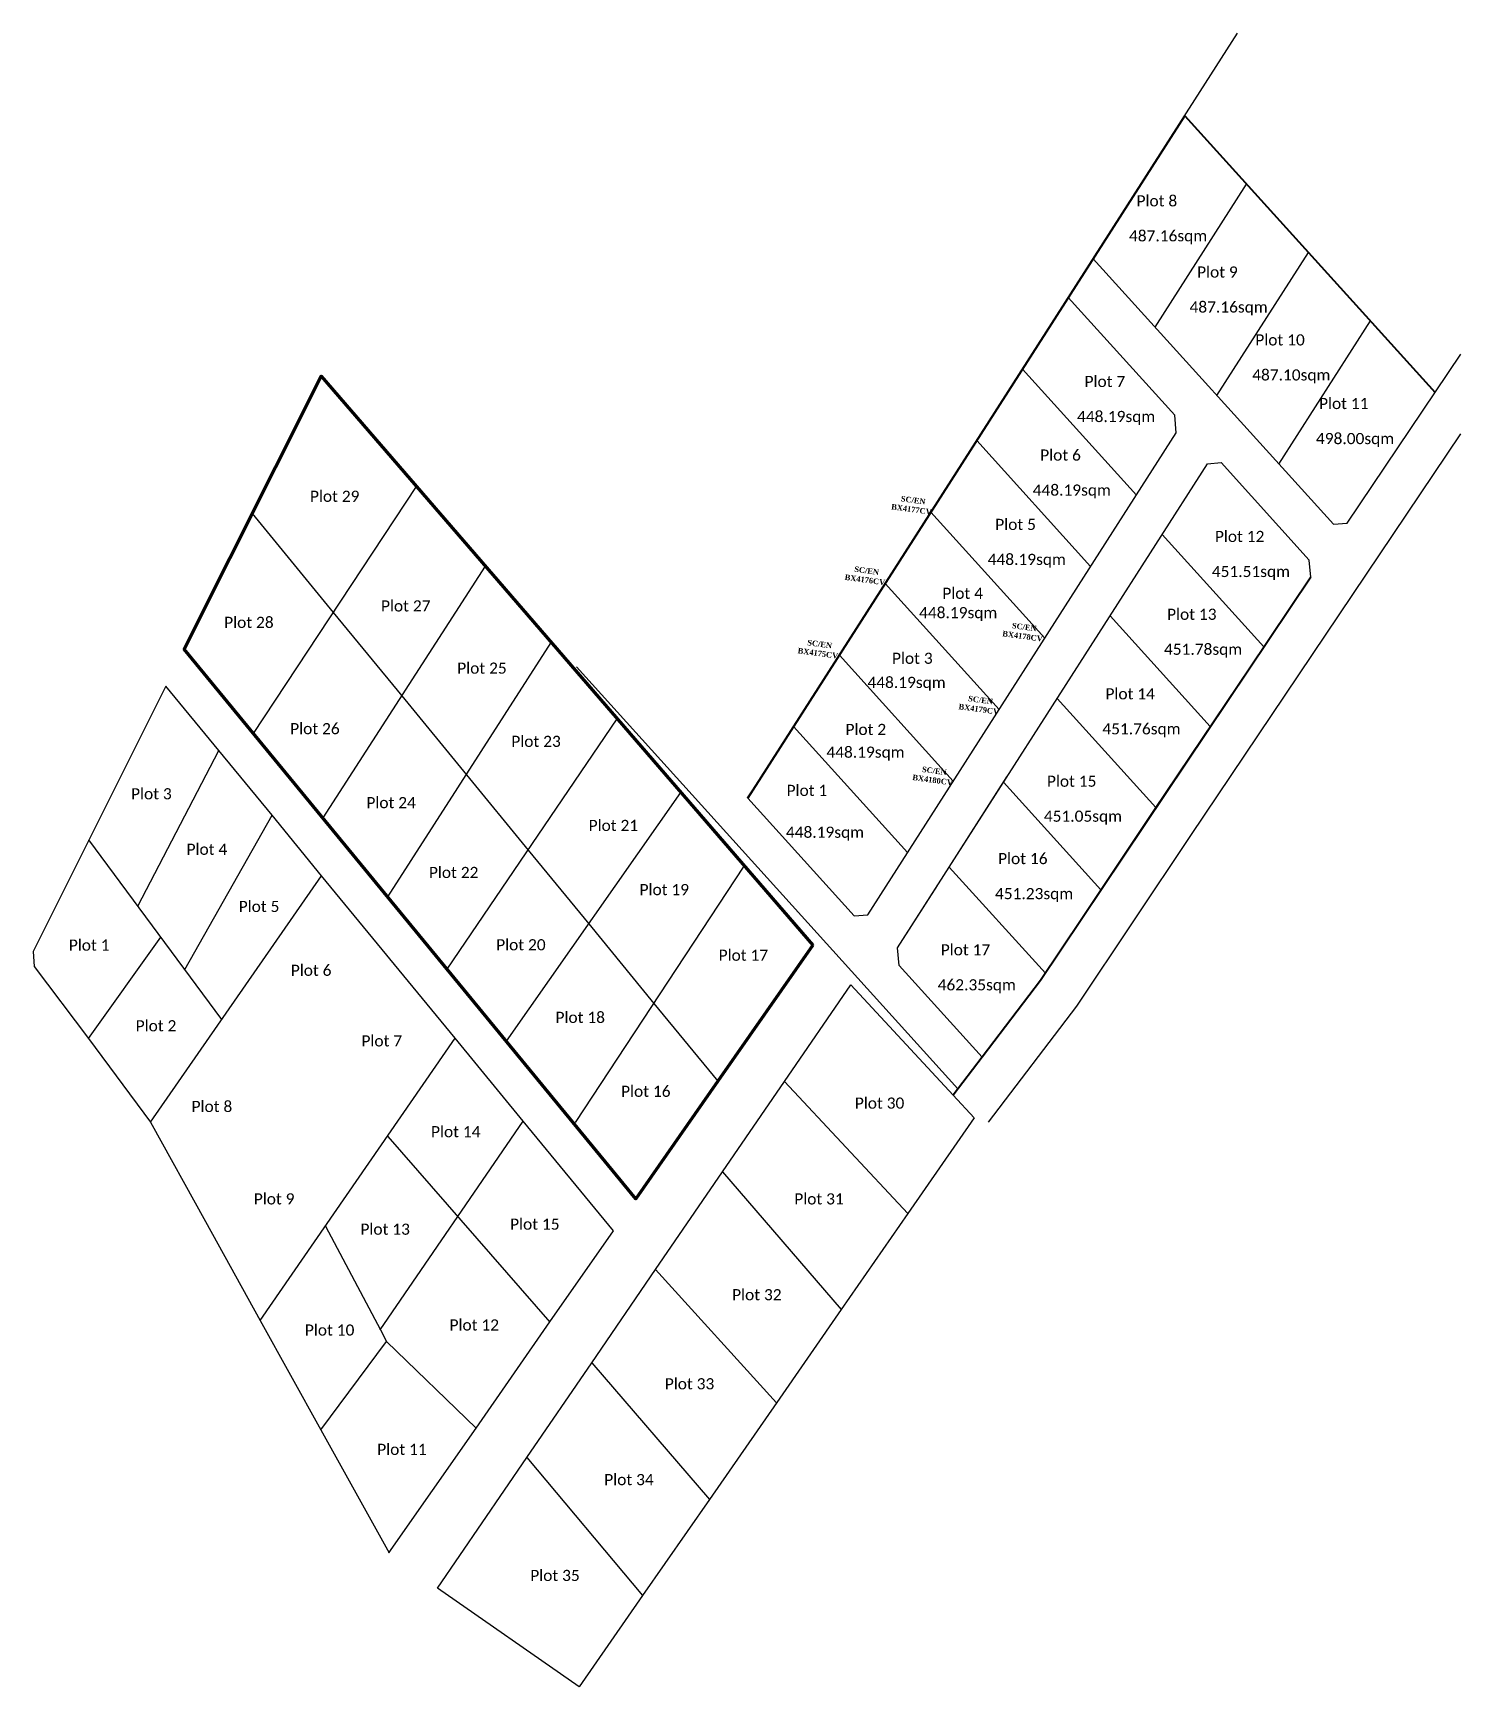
# Model space of a CAD drawing. Header units: metres. Extents: x 339847 to 340103, y 727609 to 727905.
import ezdxf

# ---------------------------------------------------------------- set-up
doc = ezdxf.new("R2010")
doc.units = ezdxf.units.M
doc.layers.add('BEACON NO', color=7, linetype='Continuous')
doc.layers.add('Road', color=184, linetype='Continuous', lineweight=30, true_color=0x1500b0)
doc.styles.get("Standard").update_dxf_attribs({"font": 'timesbd.ttf', "height": 2})

msp = doc.modelspace()

# ---------------------------------------------------------------- linework, layer by layer
for points in [[(339975.49, 727768.1), (340063.41, 727905.43)], [(340048.6, 727852.64), (340065.03, 727878.31)], [(340037.48, 727864.93), (340080.6, 727817.27)], [(340059.71, 727840.36), (340076.14, 727866.03)], [(340033.01, 727857.95), (340052.12, 727836.83)], [(340070.82, 727828.08), (340087.26, 727853.75)], [(340024.79, 727845.11), (340045.24, 727822.51)], [(339997.02, 727747.18), (340052.38, 727833.66)], [(340016.58, 727832.28), (340037.03, 727809.67)], [(340002.38, 727741.25), (340058.01, 727828.13)], [(340060.43, 727828.33), (340076.26, 727810.83)], [(340008.36, 727819.44), (340028.81, 727796.84)], [(340049.88, 727815.43), (340068.13, 727795.26)], [(340000.14, 727806.61), (340020.59, 727784)], [(340040.52, 727800.82), (340058.5, 727780.96)], [(339991.93, 727793.77), (340012.37, 727771.17)], [(339944.74, 727791.66), (340013.22, 727715.96)], [(340031.03, 727785.99), (340048.72, 727766.43)], [(339983.71, 727780.94), (340004.16, 727758.33)], [(340011.66, 727755.74), (340022.01, 727771.91)], [(340021.41, 727770.96), (340038.87, 727751.66)], [(339975.49, 727768.1), (339994.6, 727746.98)], [(340002.38, 727741.25), (340011.66, 727755.74)], [(340011.66, 727755.74), (340028.9, 727736.68)], [(340002.65, 727738.08), (340017.54, 727721.62)]]:
    msp.add_lwpolyline(points)
at = {"color": 1, "lineweight": 40}
for points in [[(339975.49, 727768.1), (340053.92, 727890.6), (340098.86, 727840.92)], [(340076.53, 727807.74), (340028.04, 727735.39), (340017.54, 727721.62), (340012.34, 727714.81)]]:
    msp.add_lwpolyline(points, dxfattribs=at)
at = {"color": 40, "true_color": 0xf8d731}
for points in [[(340053.92, 727890.6), (340098.86, 727840.92)], [(340002.38, 727741.25), (340009.52, 727752.4)]]:
    msp.add_lwpolyline(points, dxfattribs=at)
at = {"color": 2, "lineweight": 106, "true_color": 0xf1eb1f}
msp.add_lwpolyline([(339987.14, 727741.74), (339970.09, 727717.28), (339955.38, 727696.18), (339874.35, 727794.83), (339898.91, 727843.86), (339987.14, 727741.74)], dxfattribs=at)
at = {"lineweight": -3}
for points in [[(340052.38, 727833.66), (340052.12, 727836.83)], [(340058.01, 727828.13), (340060.43, 727828.33)], [(340080.6, 727817.27), (340083.06, 727817.45)], [(340076.53, 727807.74), (340076.26, 727810.83)], [(339994.6, 727746.98), (339997.02, 727747.18)], [(340002.65, 727738.08), (340002.38, 727741.25)]]:
    msp.add_lwpolyline(points, dxfattribs=at)
at = {"color": 41, "true_color": 0xf4ee51}
for points in [[(339886.8, 727779.72), (339916.01, 727824.05)], [(339886.54, 727819.18), (339901.1, 727801.42), (339913.38, 727786.45), (339924.98, 727772.3), (339936.07, 727758.78), (339946.94, 727745.52), (339958.65, 727731.24), (339970.09, 727717.28)], [(339899.25, 727764.56), (339928.41, 727809.72)], [(339910.89, 727750.38), (339940.23, 727796.02)], [(339911.09, 727632.63), (339926.72, 727655.03), (339939.97, 727674.08), (339951.36, 727690.42), (339935.19, 727710.11), (339922.95, 727725.01), (339899, 727754.19), (339890.1, 727765.03), (339880.54, 727776.68), (339871.05, 727788.22), (339847.21, 727740.6), (339847.42, 727737.89), (339857.16, 727724.98), (339868.29, 727709.94), (339878.14, 727692.14), (339887.98, 727674.34), (339898.86, 727654.73), (339911.11, 727632.66)], [(339921.56, 727737.38), (339952.04, 727782.34)], [(339866.01, 727748.73), (339880.54, 727776.68)], [(339932.18, 727724.46), (339963.47, 727769.13)], [(339874.45, 727737.33), (339890.1, 727765.03)], [(339881.08, 727728.37), (339857.24, 727760.63)], [(339868.29, 727709.94), (339898.99, 727754.19)], [(339944.59, 727709.86), (339974.86, 727755.92)], [(339857.17, 727724.99), (339870.13, 727743.18)], [(339919.82, 727626.28), (339935.86, 727649.73), (339947.51, 727666.75), (339958.94, 727683.48), (339970.97, 727701.01), (339982.11, 727717.25), (339993.96, 727734.62), (340012.34, 727714.81), (340016.14, 727710.7), (340004.24, 727693.56), (339992.26, 727676.32), (339980.68, 727659.64), (339968.63, 727642.24), (339956.6, 727624.97), (339945.22, 727608.58), (339919.82, 727626.28)], [(339887.99, 727674.36), (339922.96, 727725.02)], [(339982.11, 727717.25), (340004.24, 727693.56)], [(339909.53, 727672.68), (339935.19, 727710.11)], [(339910.89, 727707.36), (339939.98, 727674.07)], [(339970.97, 727701.01), (339992.26, 727676.32)], [(339899.67, 727691.27), (339909.54, 727672.7), (339910.67, 727670.57), (339926.72, 727655.03)], [(339958.94, 727683.48), (339980.62, 727659.55)], [(339898.86, 727654.73), (339910.67, 727670.57)], [(339947.51, 727666.75), (339968.63, 727642.24)], [(339935.86, 727649.73), (339956.6, 727624.97)]]:
    msp.add_lwpolyline(points, dxfattribs=at)
at = {"layer": 'Road'}
msp.add_lwpolyline([(339975.42, 727768.17), (339978.02, 727772.06), (340027.75, 727849.73)], dxfattribs=at)
at = {"layer": 'Road', "color": 0, "lineweight": -2}
for points in [[(340083.06, 727817.45), (340103.49, 727847.8)], [(340018.7, 727709.96), (340034.55, 727730.74), (340054.99, 727761.43), (340103.49, 727833.48)], [(340012.34, 727714.81), (340028.04, 727735.39), (340048.35, 727765.88), (340076.53, 727807.74)]]:
    msp.add_lwpolyline(points, dxfattribs=at)

# ---------------------------------------------------------------- texts
at = {"color": 40, "true_color": 0xf8d731, "char_height": 2, "attachment_point": 1}
for s, insert in [('\\pxqc;{\\fCandara|b0|i0|c0|p34;\\C256;Plot 8}', (340043.99, 727876.32)), ('\\pxqc;{\\fCandara|b0|i0|c0|p34;\\C256;Plot 9}', (340054.86, 727863.54)), ('\\pxqc;{\\fCandara|b0|i0|c0|p34;\\C256;Plot 10}', (340066.1, 727851.36)), ('\\pxqc;{\\fCandara|b0|i0|c0|p34;\\C256;Plot 7}', (340034.66, 727843.9)), ('\\pxqc;{\\fCandara|b0|i0|c0|p34;\\C256;Plot 11}', (340077.54, 727839.94)), ('\\pxqc;{\\fCandara|b0|i0|c0|p34;\\C256;Plot 6}', (340026.7, 727830.69)), ('\\pxqc;{\\fCandara|b0|i0|c0|p34;\\C256;Plot 29}', (339896.42, 727823.29)), ('\\pxqc;{\\fCandara|b0|i0|c0|p34;\\C256;Plot 5}', (340018.63, 727818.24)), ('\\pxqc;{\\fCandara|b0|i0|c0|p34;\\C256;Plot 12}', (340058.85, 727816.08)), ('\\pxqc;{\\fCandara|b0|i0|c0|p34;\\C256;Plot 4}', (340009.13, 727805.88)), ('\\pxqc;{\\fCandara|b0|i0|c0|p34;\\C256;Plot 27}', (339909.17, 727803.61)), ('\\pxqc;{\\fCandara|b0|i0|c0|p34;\\C256;Plot 13}', (340050.26, 727802.11)), ('\\pxqc;{\\fCandara|b0|i0|c0|p34;\\C256;Plot 28}', (339881.02, 727800.66)), ('\\pxqc;{\\fCandara|b0|i0|c0|p34;\\C256;Plot 3}', (340000.1, 727794.21)), ('\\pxqc;{\\fCandara|b0|i0|c0|p34;\\C256;Plot 25}', (339922.85, 727792.44)), ('\\pxqc;{\\fCandara|b0|i0|c0|p34;\\C256;Plot 14}', (340039.2, 727787.84)), ('\\pxqc;{\\fCandara|b0|i0|c0|p34;\\C256;Plot 26}', (339892.87, 727781.58)), ('\\pxqc;{\\fCandara|b0|i0|c0|p34;\\C256;Plot 2}', (339991.75, 727781.44)), ('\\pxqc;{\\fCandara|b0|i0|c0|p34;\\C256;Plot 23}', (339932.56, 727779.3)), ('\\pxqc;{\\fCandara|b0|i0|c0|p34;\\C256;Plot 15}', (340028.7, 727772.15)), ('\\pxqc;{\\fCandara|b0|i0|c0|p34;\\C256;Plot 3}', (339863.52, 727769.89)), ('\\pxqc;{\\fCandara|b0|i0|c0|p34;\\C256;Plot 1}', (339981.18, 727770.5)), ('\\pxqc;{\\fCandara|b0|i0|c0|p34;\\C256;Plot 24}', (339906.55, 727768.3)), ('\\pxqc;{\\fCandara|b0|i0|c0|p34;\\C256;Plot 21}', (339946.44, 727764.21)), ('\\pxqc;{\\fCandara|b0|i0|c0|p34;\\C256;Plot 4}', (339873.48, 727759.93)), ('\\pxqc;{\\fCandara|b0|i0|c0|p34;\\C256;Plot 16}', (340019.93, 727758.26)), ('\\pxqc;{\\fCandara|b0|i0|c0|p34;\\C256;Plot 22}', (339917.77, 727755.77)), ('\\pxqc;{\\fCandara|b0|i0|c0|p34;\\C256;Plot 19}', (339955.58, 727752.69)), ('\\pxqc;{\\fCandara|b0|i0|c0|p34;\\C256;Plot 5}', (339882.84, 727749.67)), ('\\pxqc;{\\fCandara|b0|i0|c0|p34;\\C256;Plot 1}', (339852.35, 727742.73)), ('\\pxqc;{\\fCandara|b0|i0|c0|p34;\\C256;Plot 20}', (339929.84, 727742.79)), ('\\pxqc;{\\fCandara|b0|i0|c0|p34;\\C256;Plot 17}', (339969.77, 727740.92)), ('\\pxqc;{\\fCandara|b0|i0|c0|p34;\\C256;Plot 17}', (340009.64, 727741.89)), ('\\pxqc;{\\fCandara|b0|i0|c0|p34;\\C256;Plot 6}', (339892.19, 727738.21)), ('{\\fCandara|b0|i0|c0|p34;\\C256;Plot 2}', (339865.63, 727728.25)), ('\\pxqc;{\\fCandara|b0|i0|c0|p34;\\C256;Plot 18}', (339940.49, 727729.76)), ('\\pxqc;{\\fCandara|b0|i0|c0|p34;\\C256;Plot 7}', (339904.87, 727725.54)), ('\\pxqc;{\\fCandara|b0|i0|c0|p34;\\C256;Plot 16}', (339952.26, 727716.49)), ('\\pxqc;{\\fCandara|b0|i0|c0|p34;\\C256;Plot 8}', (339874.38, 727713.77)), ('\\pxqc;{\\fCandara|b0|i0|c0|p34;\\C256;Plot 30}', (339994.22, 727714.37)), ('\\pxqc;{\\fCandara|b0|i0|c0|p34;\\C256;Plot 14}', (339918.15, 727709.24)), ('\\pxqc;{\\fCandara|b0|i0|c0|p34;\\C256;Plot 9}', (339885.55, 727697.18)), ('\\pxqc;{\\fCandara|b0|i0|c0|p34;\\C256;Plot 31}', (339983.35, 727697.18)), ('\\pxqc;{\\fCandara|b0|i0|c0|p34;\\C256;Plot 13}', (339905.48, 727691.74)), ('\\pxqc;{\\fCandara|b0|i0|c0|p34;\\C256;Plot 15}', (339932.34, 727692.65)), ('\\pxqc;{\\fCandara|b0|i0|c0|p34;\\C256;Plot 32}', (339972.19, 727679.98)), ('\\pxqc;{\\fCandara|b0|i0|c0|p34;\\C256;Plot 12}', (339921.47, 727674.55)), ('\\pxqc;{\\fCandara|b0|i0|c0|p34;\\C256;Plot 10}', (339895.51, 727673.64)), ('\\pxqc;{\\fCandara|b0|i0|c0|p34;\\C256;Plot 33}', (339960.11, 727663.99)), ('\\pxqc;{\\fCandara|b0|i0|c0|p34;\\C256;Plot 11}', (339908.49, 727652.22)), ('\\pxqc;{\\fCandara|b0|i0|c0|p34;\\C256;Plot 34}', (339949.24, 727646.79)), ('\\pxqc;{\\fCandara|b0|i0|c0|p34;\\C256;Plot 35}', (339935.96, 727629.59))]:
    msp.add_mtext_dynamic_manual_height_columns(s, width=9.8567, gutter_width=1, heights=[0], dxfattribs=dict(at, insert=insert))
at = {"color": 1, "char_height": 2, "attachment_point": 1}
for s, insert in [('\\pxqc;{\\fCandara|b0|i0|c0|p34;487.16sqm}', (340046, 727870.04)), ('\\pxqc;{\\fCandara|b0|i0|c0|p34;487.16sqm}', (340056.87, 727857.26)), ('\\pxqc;{\\fCandara|b0|i0|c0|p34;487.10sqm}', (340068.12, 727845.07)), ('\\pxqc;{\\fCandara|b0|i0|c0|p34;448.19sqm}', (340036.68, 727837.61)), ('\\pxqc;{\\fCandara|b0|i0|c0|p34;498.00sqm}', (340079.56, 727833.65)), ('\\pxqc;{\\fCandara|b0|i0|c0|p34;448.19sqm}', (340028.72, 727824.4)), ('\\pxqc;{\\fCandara|b0|i0|c0|p34;448.19sqm}', (340020.64, 727811.96)), ('\\pxqc;{\\fCandara|b0|i0|c0|p34;451.51sqm}', (340060.87, 727809.79)), ('\\pxqc;{\\fCandara|b0|i0|c0|p34;448.19sqm}', (340008.33, 727802.4)), ('\\pxqc;{\\fCandara|b0|i0|c0|p34;451.78sqm}', (340052.28, 727795.83)), ('\\pxqc;{\\fCandara|b0|i0|c0|p34;448.19sqm}', (339999.06, 727789.88)), ('\\pxqc;{\\fCandara|b0|i0|c0|p34;451.76sqm}', (340041.22, 727781.55)), ('\\pxqc;{\\fCandara|b0|i0|c0|p34;448.19sqm}', (339991.69, 727777.36)), ('\\pxqc;{\\fCandara|b0|i0|c0|p34;448.19sqm}', (339984.42, 727762.99)), ('\\pxqc;{\\fCandara|b0|i0|c0|p34;451.05sqm}', (340030.72, 727765.87)), ('\\pxqc;{\\fCandara|b0|i0|c0|p34;451.23sqm}', (340021.95, 727751.97)), ('\\pxqc;{\\fCandara|b0|i0|c0|p34;462.35sqm}', (340011.66, 727735.6))]:
    msp.add_mtext_dynamic_manual_height_columns(s, width=9.8567, gutter_width=1, heights=[0], dxfattribs=dict(at, insert=insert))
at = {"layer": 'BEACON NO', "color": 7, "ltscale": 0.1, "char_height": 1, "width": 29, "attachment_point": 1, "rotation": 352.2833}
for s, insert in [('    SC/EN\\PBX4177CV', (340001.55, 727822.59)), ('    SC/EN\\PBX4176CV', (339993.2, 727809.94)), ('    SC/EN\\PBX4178CV', (340021.49, 727799.82)), ('    SC/EN\\PBX4175CV', (339984.76, 727796.76)), ('    SC/EN\\PBX4179CV', (340013.64, 727786.72)), ('    SC/EN\\PBX4180CV', (340005.35, 727774.01))]:
    msp.add_mtext(s, dxfattribs=dict(at, insert=insert))

doc.saveas('drawing.dxf')
